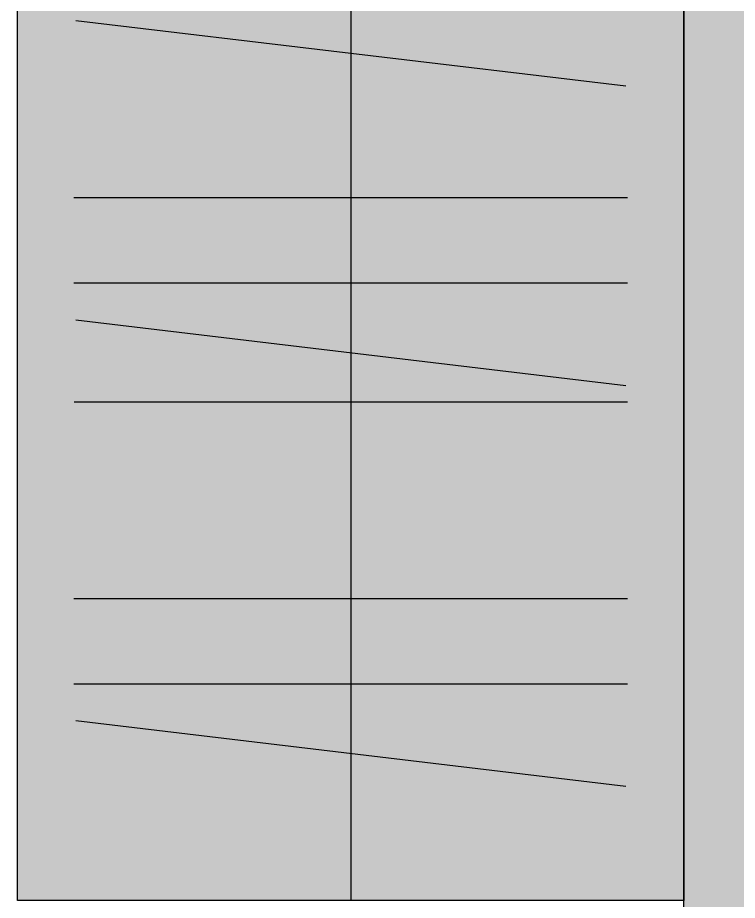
# Model space of a CAD drawing. Header units: millimetres. Extents: x 138979 to 257434, y 2210 to 57479.
# Drawn here: x 201841 to 202489, y 8717 to 9512 of the extents above; entities that cross this region are included whole.
import ezdxf

# ---------------------------------------------------------------- set-up
doc = ezdxf.new("R2010")
doc.units = ezdxf.units.MM
doc.layers.add('GAR-DOOR', color=4, linetype='Continuous')
doc.layers.add('GAR-FFE', color=1, linetype='Continuous')
doc.layers.add('WALL-RETCUT-1', color=1, linetype='Continuous', lineweight=25)

# ---------------------------------------------------------------- blocks, each defined once
blk = doc.blocks.new('TYPE D2')
h = blk.add_hatch()
h.set_pattern_fill('FP_109', color=8, angle=230, style=0, pattern_type=2)
h.set_pattern_definition([(320, (246012.65, 14335.72), (-38.2536, -437.2423), [45.72, -502.92]), (265, (246012.65, 14335.7), (458.5367, 84.5828), [36.576, -402.336]), (10.451, (246009.46, 14299.3), (420.2802, -352.662), [38.856, -427.416]), (316.184, (246134.57, 14335.7), (-100.9033, -650.59), [68.58, -754.38]), (6.636, (246126.16, 14281.5), (593.8263, -569.766), [58.284, -641.124]), (261.184, (246134.6, 14335.7), (593.82, -569.7725), [54.864, -603.504]), (291, (246104.1, 14274.76), (-245.4366, -363.875), [45.72, -502.92]), (236, (246104.1, 14274.76), (442.0518, -148.3253), [36.576, -402.336]), (341.451, (246083.64, 14244.44), (196.6115, -512.201), [38.856, -427.416]), (307.5, (246012.65, 14335.72), (202.9318, -7.41278), [20.117, -377.342, 20.117, -792.175]), (307.5, (246012.65, 14335.72), (202.9318, -7.41278), [-417.576, -388.315, 20.117, -383.743]), (277.5, (246012.65, 14335.72), (240.43305, -160.36715), [20.117, -212.75, 20.117, -522.122]), (277.5, (246012.65, 14335.72), (240.43305, -160.36715), [-252.984, -368.198, 20.117, -133.807]), (237.5, (246012.65, 14471.66), (-13.7491, -325.41783), [20.117, -132.283, 20.117, -1086.307]), (237.5, (246012.65, 14471.66), (-13.7491, -325.41783), [-172.517, -455.371, 20.117, -610.819]), (227.5, (246012.65, 14532.62), (61.0244, -355.51), [20.117, -178.003, 20.117, -743.712]), (227.5, (246012.65, 14532.62), (61.0244, -355.51), [-218.237, -295.656, 20.117, -427.939])])
h.paths.add_polyline_path([(188841.2, -26415.77), (189041.2, -26415.77), (189041.2, -35890.78), (188841.2, -35890.78), (188841.2, -26525.84)])
at = {"layer": 'WALL-RETCUT-1'}
blk.add_lwpolyline([(189041.2, -35890.78), (188841.2, -35890.78), (188841.2, -26415.77), (189041.2, -26415.77)], close=True, dxfattribs=at)

msp = doc.modelspace()

# ---------------------------------------------------------------- hatches: boundary and pattern name
at = {"layer": 'GAR-FFE', "true_color": 0xffffff}
h = msp.add_hatch(color=7, dxfattribs=at)
h.dxf.hatch_style = 1
h.paths.add_polyline_path([(202441.2, 10217.26), (201841.2, 10217.26), (201841.2, 8717.26), (202441.2, 8717.26)])

# ---------------------------------------------------------------- linework, layer by layer
at = {"layer": 'GAR-FFE'}
msp.add_line((202141.2, 10217.26), (202141.2, 8717.26), dxfattribs=at)
at = {"layer": 'GAR-FFE', "extrusion": (-0.076096, 0.009547, 0.997055)}
for p, q in [((201893.7, 9509.54), (202388.73, 9450.56)), ((201893.72, 9239.89), (202388.74, 9180.91)), ((201893.72, 8879.1), (202388.74, 8820.12))]:
    msp.add_line(p, q, dxfattribs=at)
at = {"layer": 'GAR-FFE', "extrusion": (-0.076691, 0.000477816, 0.997055)}
for p, q in [((201891.94, 9349.97), (202390.47, 9349.97)), ((201891.94, 9273.14), (202390.47, 9273.14)), ((201891.95, 9166.26), (202390.48, 9166.26)), ((201891.94, 8989.18), (202390.47, 8989.18)), ((201891.94, 8912.35), (202390.47, 8912.35))]:
    msp.add_line(p, q, dxfattribs=at)
at = {"layer": 'GAR-FFE'}
msp.add_lwpolyline([(201841.2, 10217.26), (202441.2, 10217.26), (202441.2, 8717.26), (201841.2, 8717.26)], close=True, dxfattribs=at)

# ---------------------------------------------------------------- block references
at = {"layer": 'GAR-DOOR'}
msp.add_blockref('TYPE D2', (13600, 41433), dxfattribs=at)

doc.saveas('drawing.dxf')
